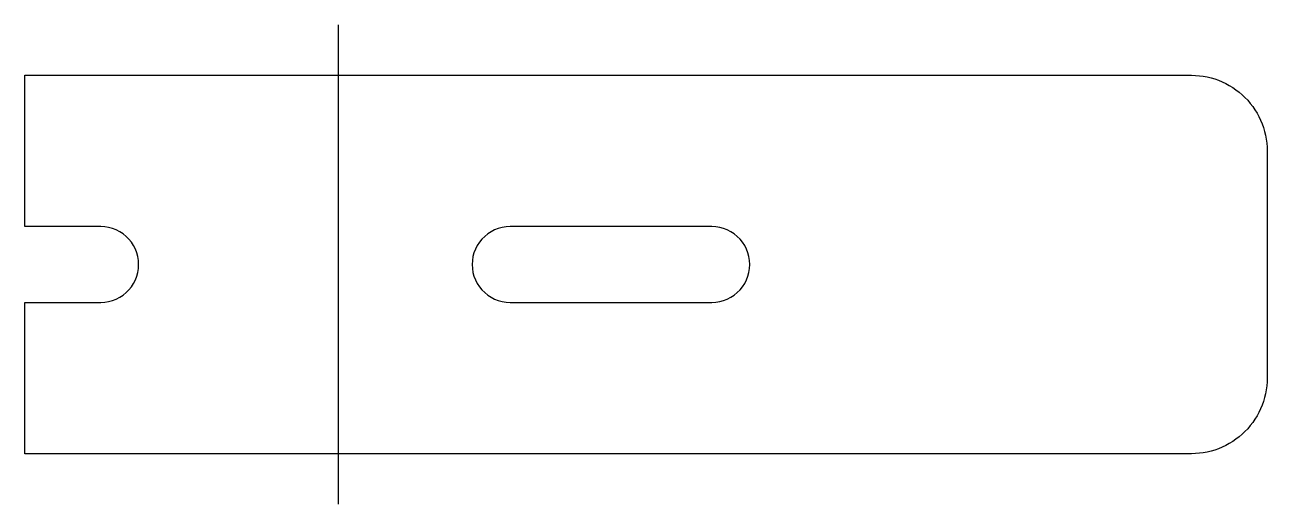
# Model space of a CAD drawing. Header units: metres. Extents: x -201 to 46, y -48 to 48.
import ezdxf

# ---------------------------------------------------------------- set-up
doc = ezdxf.new("R2010")
doc.units = ezdxf.units.M
doc.layers.add('CUT', color=3, linetype='Continuous')
doc.layers.add('FOLD', color=1, linetype='Continuous')

msp = doc.modelspace()

# ---------------------------------------------------------------- linework, layer by layer
at = {"layer": 'CUT'}
for points in [[(-185.466, -7.5), (-184.682, -7.459), (-183.906, -7.336), (-183.148, -7.133), (-182.415, -6.852), (-181.716, -6.495), (-181.057, -6.068), (-180.447, -5.574), (-179.892, -5.018), (-179.398, -4.408), (-178.971, -3.75), (-178.614, -3.051), (-178.333, -2.318), (-178.13, -1.559), (-178.007, -0.784), (-177.966, 0), (-178.007, 0.784), (-178.13, 1.559), (-178.333, 2.318), (-178.614, 3.051), (-178.971, 3.75), (-179.398, 4.408), (-179.892, 5.018), (-180.447, 5.574), (-181.057, 6.068), (-181.716, 6.495), (-182.415, 6.852), (-183.148, 7.133), (-183.906, 7.336), (-184.682, 7.459), (-185.466, 7.5), (-200.507, 7.5), (-200.507, 37.5), (-152.528, 37.5), (-124.393, 37.5), (30.604, 37.5), (31.389, 37.479), (32.172, 37.418), (32.95, 37.315), (33.722, 37.172), (34.486, 36.989), (35.239, 36.766), (35.979, 36.504), (36.705, 36.203), (37.414, 35.865), (38.104, 35.49), (38.773, 35.08), (39.421, 34.635), (40.044, 34.157), (40.641, 33.647), (41.21, 33.107), (41.751, 32.537), (42.261, 31.94), (42.739, 31.317), (43.184, 30.67), (43.594, 30), (43.969, 29.31), (44.307, 28.601), (44.607, 27.876), (44.87, 27.135), (45.093, 26.382), (45.276, 25.619), (45.419, 24.847), (45.522, 24.068), (45.583, 23.285), (45.604, 22.5), (45.604, -22.5), (45.583, -23.285), (45.522, -24.068), (45.419, -24.847), (45.276, -25.619), (45.093, -26.382), (44.87, -27.135), (44.607, -27.876), (44.307, -28.601), (43.969, -29.31), (43.594, -30), (43.184, -30.67), (42.739, -31.317), (42.261, -31.94), (41.751, -32.537), (41.21, -33.107), (40.641, -33.647), (40.044, -34.157), (39.421, -34.635), (38.773, -35.08), (38.104, -35.49), (37.414, -35.865), (36.705, -36.203), (35.979, -36.504), (35.239, -36.766), (34.486, -36.989), (33.722, -37.172), (32.95, -37.315), (32.172, -37.418), (31.389, -37.479), (30.604, -37.5), (-124.393, -37.5), (-152.528, -37.5), (-200.507, -37.5), (-200.507, -7.5), (-185.466, -7.5)], [(-62.076, -7.133), (-61.343, -6.852), (-60.644, -6.495), (-59.986, -6.068), (-59.376, -5.574), (-58.82, -5.018), (-58.326, -4.408), (-57.899, -3.75), (-57.542, -3.051), (-57.261, -2.318), (-57.058, -1.559), (-56.935, -0.784), (-56.894, 0), (-56.935, 0.784), (-57.058, 1.559), (-57.261, 2.318), (-57.542, 3.051), (-57.899, 3.75), (-58.326, 4.408), (-58.82, 5.018), (-59.376, 5.574), (-59.986, 6.068), (-60.644, 6.495), (-61.343, 6.852), (-62.076, 7.133), (-62.835, 7.336), (-63.61, 7.459), (-64.394, 7.5), (-104.394, 7.5), (-105.178, 7.459), (-105.953, 7.336), (-106.712, 7.133), (-107.445, 6.852), (-108.144, 6.495), (-108.802, 6.068), (-109.412, 5.574), (-109.968, 5.018), (-110.462, 4.408), (-110.889, 3.75), (-111.246, 3.051), (-111.527, 2.318), (-111.73, 1.559), (-111.853, 0.784), (-111.894, 0), (-111.853, -0.784), (-111.73, -1.559), (-111.527, -2.318), (-111.246, -3.051), (-110.889, -3.75), (-110.462, -4.408), (-109.968, -5.018), (-109.412, -5.574), (-108.802, -6.068), (-108.144, -6.495), (-107.445, -6.852), (-106.712, -7.133), (-105.953, -7.336), (-105.178, -7.459), (-104.394, -7.5), (-64.394, -7.5), (-63.61, -7.459), (-62.835, -7.336), (-62.076, -7.133)]]:
    msp.add_lwpolyline(points, dxfattribs=at)
at = {"layer": 'FOLD'}
msp.add_line((-138.461, 47.5), (-138.461, -47.5), dxfattribs=at)

doc.saveas('drawing.dxf')
